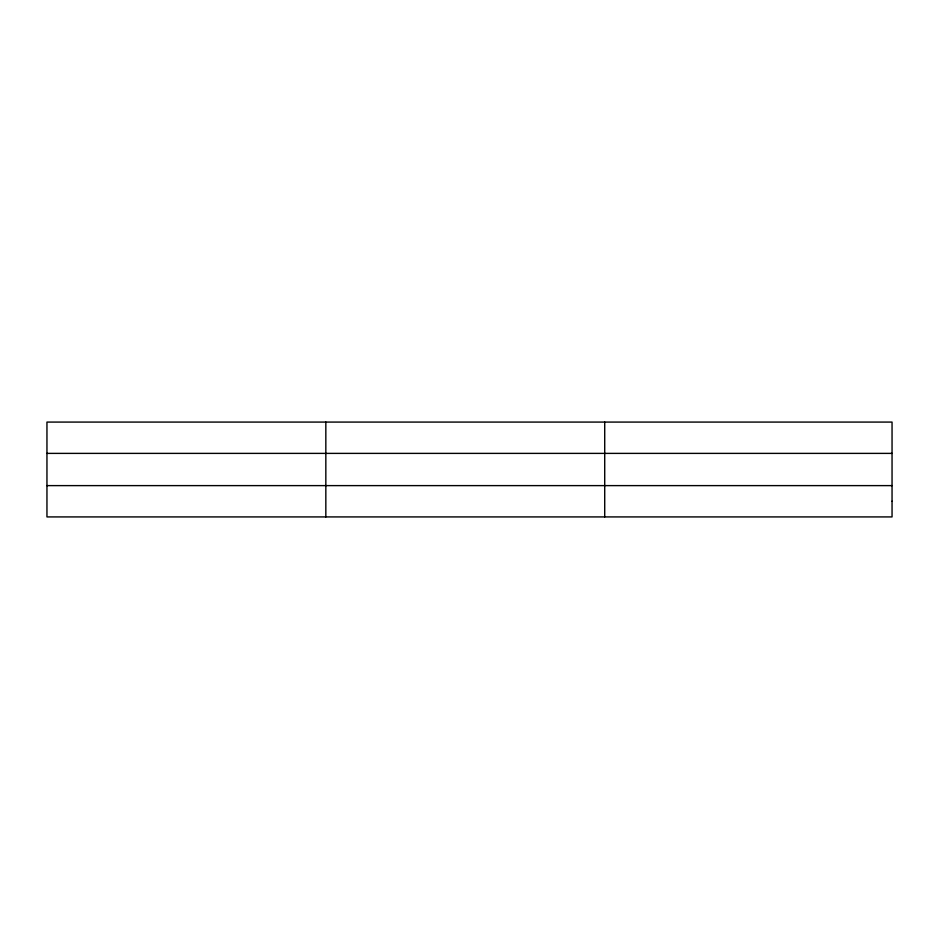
<?xml version="1.0" encoding="UTF-8"?>
<svg xmlns="http://www.w3.org/2000/svg" width="939" height="939" viewBox="0 0 939 939"><rect width="100%" height="100%" fill="white"/><g stroke="black" fill="none" stroke-linecap="round" stroke-linejoin="round"><path stroke-width="1.41" d="M325.833 516.919L325.833 422.081M604.716 516.919L604.716 422.081M46.95 453.384L892.05 453.384M46.95 485.616L892.05 485.616M892.05 501.262L892.05 516.919L46.95 516.919L46.95 422.081L892.05 422.081L892.05 501.262"/></g></svg>
